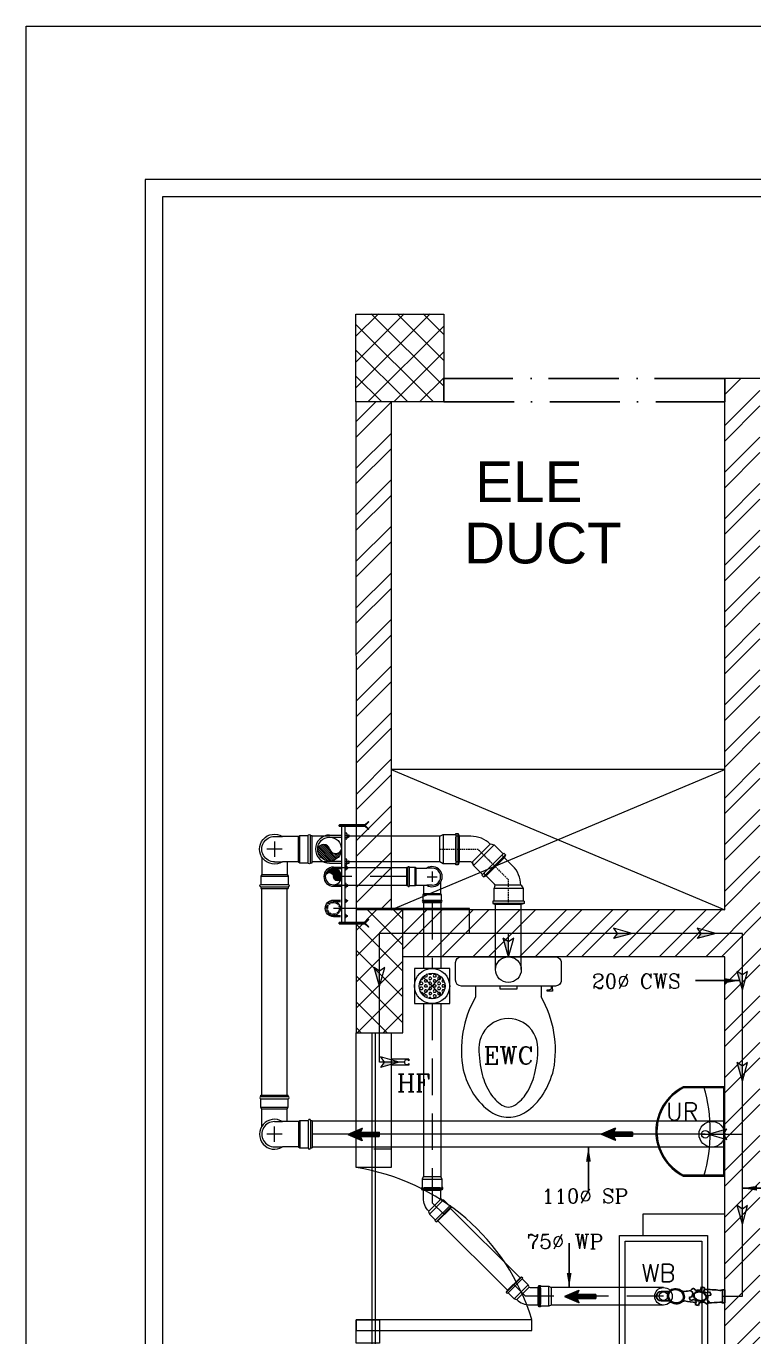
# Model space of a CAD drawing. Header units: inches. Extents: x 111501 to 134888, y 46021 to 52102.
# Drawn here: x 124640.9 to 124765.2, y 46459.7 to 46683.6 of the extents above; entities that cross this region are included whole.
import ezdxf
from ezdxf.enums import TextEntityAlignment as Align

# ---------------------------------------------------------------- set-up
doc = ezdxf.new("R2010")
doc.units = ezdxf.units.IN
doc.header["$MEASUREMENT"] = 0
for name, pattern in [('ACAD_ISO03W100', [30, 12, -18]), ('ACAD_ISO10W100', [18, 12, -3, 0, -3]), ('CONTINOUS', [0]), ('DASHED', [19.05, 12.7, -6.35]), ('HIDDEN', [0.375, 0.25, -0.125])]:
    doc.linetypes.add(name, pattern=pattern)
for name, color, linetype in [('Arrow', 146, 'Continuous'), ('D', 251, 'Continuous'), ('EDA$PL-110ODSP', 32, 'Continuous'), ('EDA$PL-75ODWP', 6, 'Continuous'), ('EDA$PL-ARROW', 20, 'Continuous'), ('EDA$PL-CLAMP', 7, 'Continuous'), ('EDA$PL-CWS', 5, 'ACAD_ISO10W100'), ('EDA$PL-CWS ARROW', 5, 'Continuous'), ('EDA$PL-FT', 7, 'Continuous'), ('EDA$PL-HF', 7, 'Continuous'), ('EDA$PL-TEXT', 7, 'Continuous'), ('H', 9, 'Continuous'), ('RO', 7, 'Continuous')]:
    doc.layers.add(name, color=color, linetype=linetype)
for name, color, linetype, lineweight in [('column', 252, 'Continuous', 9), ('dimension', 250, 'Continuous', 0), ('DOOR', 1, 'Continuous', 0), ('EDA$PL-110dia SOIL PIPE', 32, 'Continuous', 9), ('EDA$PL-75dia WASTE PIPE', 6, 'Continuous', 9), ('FURNITURE', 14, 'Continuous', 18), ('SHEET', 7, 'Continuous', 30), ('wall', 7, 'Continuous', 9), ('window', 140, 'Continuous', 15)]:
    doc.layers.add(name, color=color, linetype=linetype, lineweight=lineweight)
doc.styles.add('A', font='arial.ttf')
doc.styles.add('FLAT SLAB', font='times.ttf', dxfattribs={"height": 10})
doc.styles.get("Standard").update_dxf_attribs({"font": 'txt.shx', "height": 6})
doc.dimstyles.new('FLAT SLAB', dxfattribs={"dimtxt": 10, "dimasz": 2.5, "dimexe": 0.179993, "dimexo": 0.0625, "dimgap": 0.089996, "dimtad": 0, "dimdec": 0, "dimzin": 0, "dimdsep": 46, "dimlunit": 4, "dimtxsty": 'FLAT SLAB', "dimblk": 'OPEN90', "dimcen": 0.089996, "dimclrd": 7, "dimclrt": 4, "dimadec": 0, "dimazin": 0, "dimtfac": 1, "dimtdec": 0, "dimtofl": 0, "dimtmove": 1, "dimatfit": 0, "dimfxl": 1, "dimtolj": 1, "dimtzin": 0, "dimarcsym": 0})
pattern_1 = [(45, (25818.9046, -364.1734), (-3.97747564, 3.97747564), []), (45, (25821.5563, -364.1734), (-3.97747564, 3.97747564), [])]

# ---------------------------------------------------------------- blocks, each defined once
blk = doc.blocks.new('EWC')
at = {"layer": 'FURNITURE'}
for p, q in [((120.3363, 285.8533), (120.3363, 285.9286)), ((120.3614, 285.9536), (120.7626, 285.9536)), ((120.7877, 285.9286), (120.7877, 285.8533)), ((120.7626, 285.8283), (120.3614, 285.8283)), ((120.4221, 285.8283), (120.4221, 285.7819)), ((120.7019, 285.8283), (120.7019, 285.7819))]:
    blk.add_line(p, q, dxfattribs=at)
at = {"layer": 'FURNITURE', "linetype": 'ByBlock'}
blk.add_line((120.3673, 285.9536), (120.7568, 285.9536), dxfattribs=at)
at = {"layer": 'FURNITURE', "linetype": 'Continuous'}
for p, q in [((120.5265, 285.8149), (120.5265, 285.8283)), ((120.5975, 285.8149), (120.5265, 285.8149)), ((120.5975, 285.8283), (120.5975, 285.8149))]:
    blk.add_line(p, q, dxfattribs=at)
for points in [[(120.7509, 285.815), (120.7509, 285.8067), (120.727, 285.8067), (120.727, 285.8122)], [(120.7429, 285.815), (120.7451, 285.815)], [(120.7509, 285.815), (120.7509, 285.8283), (120.7451, 285.8283), (120.7451, 285.815)]]:
    blk.add_lwpolyline(points, dxfattribs=at)
blk.add_arc((120.7262, 285.8625), 0.0503, 270.8881, 289.3392, dxfattribs=at)
at = {"layer": 'FURNITURE', "extrusion": (0, 0, -1)}
for centre, major_axis, start_param, end_param in [((120.3614, 285.9286), (-0.0177, -0.0177), 0.785398, 2.356194), ((120.7626, 285.9286), (-0.0177, -0.0177), 2.356194, 3.926991), ((120.3614, 285.8533), (-0.0177, 0.0177), 3.926991, 5.497787), ((120.7626, 285.8533), (-0.0177, 0.0177), 2.356194, 3.926991)]:
    blk.add_ellipse(centre, major_axis=major_axis, ratio=1, start_param=start_param, end_param=end_param, dxfattribs=at)
at = {"layer": 'FURNITURE'}
for centre, major_axis, start_param, end_param in [((120.8115, 285.5555), (-0.3185, -0.3185), -1.31209, -0.594747), ((120.3067, 285.5545), (-0.3225, 0.3225), 3.740911, 4.44905), ((120.562, 285.5634), (-0.0891, -0.0891), 2.356179, 5.497772), ((120.8876, 285.5634), (-0.3193, -0.3193), -0.785413, -0.532092), ((120.2364, 285.5634), (-0.3193, 0.3193), 3.673654, 3.926975), ((120.727, 285.5628), (-0.2614, 0.2614), 1.038704, 1.343982), ((120.727, 285.5218), (-0.202, 0.202), 1.038704, 1.343982), ((120.397, 285.5218), (-0.202, 0.202), 3.368376, 3.673654), ((120.397, 285.5628), (-0.2614, -0.2614), 1.79758, 2.102858), ((120.6257, 285.4994), (-0.1769, -0.1769), -0.226814, 0.200102), ((120.6257, 285.4585), (-0.1175, 0.1175), 1.343983, 1.770898), ((120.4983, 285.4585), (-0.1175, -0.1175), 1.370664, 1.797579), ((120.4983, 285.4994), (-0.1769, -0.1769), 1.370664, 1.797579), ((120.562, 285.3624), (-0.036, 0.036), 1.7709, 2.356179), ((120.562, 285.3624), (-0.036, 0.036), 2.35618, 2.941459), ((120.562, 285.4034), (-0.0954, 0.0954), 1.770899, 2.356178), ((120.562, 285.4034), (-0.0954, -0.0954), 0.785384, 1.370663)]:
    blk.add_ellipse(centre, major_axis=major_axis, ratio=1, start_param=start_param, end_param=end_param, dxfattribs=at)
blk = doc.blocks.new('fgfdg')
at = {"layer": 'FURNITURE'}
for points in [[(9958.2, 25320.5), (9961.82, 25320.5), (9961.82, 25334.5), (9933.82, 25334.5), (9933.82, 25320.5), (9937.44, 25320.5)], [(9937.44, 25316.5), (9937.44, 25331.56), (9958.2, 25331.56), (9958.2, 25316.5), (9937.44, 25316.5), (9937.44, 25316.5)]]:
    blk.add_lwpolyline(points, dxfattribs=at)
blk.add_lwpolyline([(9938.44, 25317.5), (9938.44, 25330.56), (9957.2, 25330.56), (9957.2, 25317.5), (9938.44, 25317.5)], close=True, dxfattribs=at)
blk.add_circle((9947.82, 25324.03), 0.75, dxfattribs=at)
blk = doc.blocks.new('A$C098F4904')
at = {"layer": 'EDA$PL-FT', "lineweight": 0}
h = blk.add_hatch(dxfattribs=at)
h.set_pattern_fill('HEX', scale=2, style=0)
h.paths.add_polyline_path([(4.56, 4.56, 0.414214), (1.44, 4.56), (3, 3)])
h.paths.add_polyline_path([(3, 3), (4.56, 1.44, 0.198912), (5.2, 3, 0.198912), (4.56, 4.56)])
h.paths.add_polyline_path([(4.56, 1.44), (3, 3), (1.44, 1.44, 0.414214)])
h.paths.add_polyline_path([(1.44, 1.44), (3, 3), (1.44, 4.56, 0.198912), (0.8, 3, 0.198912)])
at = {"layer": 'EDA$PL-FT', "color": 7, "lineweight": 0}
for p, q in [((1.44, 4.56), (4.56, 1.44)), ((4.56, 4.56), (1.44, 1.44))]:
    blk.add_line(p, q, dxfattribs=at)
blk.add_lwpolyline([(0, 0), (6, 0), (6, 6), (0, 6)], close=True, dxfattribs=at)
for radius in [3, 2.2]:
    blk.add_circle((3, 3), radius, dxfattribs=at)
blk = doc.blocks.new('EDA$PL-HF')
at = {"layer": 'EDA$PL-HF', "color": 7}
for p, q in [((-21254.43, -50216.75), (-21254.43, -50215.37)), ((-21252.82, -50216.85), (-21252.82, -50215.37)), ((-21254.99, -50220.85), (-21254.58, -50221.35)), ((-21254.61, -50220.41), (-21254.23, -50220.87)), ((-21253.42, -50220.18), (-21253.57, -50220.74)), ((-21252.89, -50220.42), (-21253.06, -50221.04)), ((-21255.22, -50222.31), (-21254.65, -50222.11)), ((-21255.03, -50222.86), (-21254.47, -50222.66)), ((-21254.19, -50223.04), (-21254.36, -50223.66)), ((-21253.67, -50223.34), (-21253.82, -50223.9)), ((-21253.02, -50223.21), (-21252.64, -50223.65)), ((-21252.77, -50221.42), (-21252.22, -50221.22)), ((-21252.67, -50222.73), (-21252.26, -50223.21)), ((-21252.59, -50221.97), (-21252.04, -50221.77)), ((-21254.72, -50225.9), (-21254.65, -50225.63)), ((-21252.52, -50225.9), (-21252.6, -50225.63)), ((-21254.72, -50226.27), (-21254.72, -50225.9)), ((-21254.72, -50225.9), (-21252.52, -50225.9)), ((-21254.72, -50226.27), (-21252.52, -50226.27)), ((-21252.52, -50226.27), (-21252.52, -50225.9))]:
    blk.add_line(p, q, dxfattribs=at)
for centre, radius, start, end in [((-21253.62, -50215.37), 0.805, 0, 180), ((-21255.75, -50219.46), 1.32, 2.9645, 35.0548), ((-21235.31, -50223.02), 19.46, 169.2312, 172.3343), ((-21251.5, -50219.46), 1.32, 161.4862, 177.0355), ((-21271.94, -50223.02), 19.46, 4.9607, 10.7688), ((-21235.31, -50223.02), 19.46, 179.231, 187.1201), ((-21255.35, -50225.44), 0.731, 345, 0), ((-21271.94, -50223.02), 19.46, 352.8799, 358.5756), ((-21251.89, -50225.44), 0.731, 180, 195)]:
    blk.add_arc(centre, radius, start, end, dxfattribs=at)
at = {"layer": 'EDA$PL-HF', "color": 7, "extrusion": (0, 0, -1)}
for centre, major_axis, ratio, start_param, end_param in [((-21253.62, -50217.92), (-0.37, 1.4), 0.885428, 1.570796326792511, 7.853981633972097), ((-21253.63, -50222.04), (-0.5, 1.86), 0.835005, -0.679594, -0.332666), ((-21253.63, -50222.04), (-0.5, 1.86), 0.835005, 0.437629, 0.779638), ((-21253.63, -50222.04), (-0.5, 1.86), 0.835005, 4.487255, 4.787934), ((-21253.63, -50222.04), (-0.5, 1.86), 0.835005, 2.455664, 2.802591), ((-21253.63, -50222.04), (-0.5, 1.86), 0.835005, 1.349418, 1.650097), ((-21253.63, -50222.04), (-0.5, 1.86), 0.835005, 3.571316, 3.913325)]:
    blk.add_ellipse(centre, major_axis=major_axis, ratio=ratio, start_param=start_param, end_param=end_param, dxfattribs=at)
at = {"layer": 'EDA$PL-HF', "color": 7}
for points, knots in [([(-21253.95, -50216.66), (-21253.88, -50216.64), (-21253.8, -50216.63), (-21253.6, -50216.63), (-21253.48, -50216.65), (-21253.23, -50216.73), (-21253.12, -50216.8), (-21252.9, -50216.96), (-21252.81, -50217.07), (-21252.65, -50217.3), (-21252.59, -50217.43), (-21252.5, -50217.71), (-21252.48, -50217.85), (-21252.48, -50218.14), (-21252.5, -50218.28), (-21252.58, -50218.54), (-21252.64, -50218.67), (-21252.79, -50218.88), (-21252.88, -50218.97), (-21253.09, -50219.11), (-21253.2, -50219.16), (-21253.44, -50219.21), (-21253.57, -50219.22), (-21253.81, -50219.18), (-21253.94, -50219.14), (-21254.17, -50219.02), (-21254.28, -50218.94), (-21254.47, -50218.73), (-21254.55, -50218.62), (-21254.68, -50218.36), (-21254.72, -50218.22), (-21254.77, -50217.94), (-21254.77, -50217.79), (-21254.74, -50217.51), (-21254.7, -50217.38), (-21254.58, -50217.13), (-21254.51, -50217.03), (-21254.33, -50216.84), (-21254.22, -50216.77), (-21254.06, -50216.7), (-21254.01, -50216.68), (-21253.95, -50216.66)], [0, 0, 0, 0, 0.205641, 0.205641, 0.534756, 0.534756, 0.863872, 0.863872, 1.192987, 1.192987, 1.522102, 1.522102, 1.851218, 1.851218, 2.180333, 2.180333, 2.509449, 2.509449, 2.838564, 2.838564, 3.167679, 3.167679, 3.496795, 3.496795, 3.82591, 3.82591, 4.155025, 4.155025, 4.484141, 4.484141, 4.813256, 4.813256, 5.142371, 5.142371, 5.471487, 5.471487, 5.800602, 5.800602, 6.129718, 6.129718, 6.283185, 6.283185, 6.283185, 6.283185]), ([(-21253.91, -50220.95), (-21253.86, -50220.94), (-21253.81, -50220.93), (-21253.71, -50220.94), (-21253.65, -50220.94), (-21253.54, -50220.98), (-21253.47, -50221), (-21253.35, -50221.07), (-21253.29, -50221.12), (-21253.17, -50221.23), (-21253.11, -50221.3), (-21253, -50221.45), (-21252.96, -50221.53), (-21252.88, -50221.7), (-21252.85, -50221.8), (-21252.81, -50221.99), (-21252.8, -50222.08), (-21252.79, -50222.27), (-21252.8, -50222.36), (-21252.83, -50222.53), (-21252.86, -50222.61), (-21252.92, -50222.76), (-21252.95, -50222.82), (-21253.03, -50222.93), (-21253.07, -50222.97), (-21253.16, -50223.05), (-21253.21, -50223.07), (-21253.3, -50223.11), (-21253.35, -50223.13), (-21253.45, -50223.14), (-21253.5, -50223.14), (-21253.61, -50223.13), (-21253.67, -50223.11), (-21253.79, -50223.06), (-21253.85, -50223.03), (-21253.98, -50222.94), (-21254.04, -50222.88), (-21254.15, -50222.75), (-21254.21, -50222.68), (-21254.3, -50222.52), (-21254.34, -50222.43), (-21254.4, -50222.25), (-21254.42, -50222.15), (-21254.45, -50221.96), (-21254.45, -50221.87), (-21254.44, -50221.69), (-21254.43, -50221.6), (-21254.38, -50221.44), (-21254.35, -50221.36), (-21254.28, -50221.24), (-21254.24, -50221.18), (-21254.16, -50221.09), (-21254.11, -50221.05), (-21254.02, -50220.99), (-21253.98, -50220.97), (-21253.92, -50220.96), (-21253.92, -50220.96), (-21253.91, -50220.95)], [0, 0, 0, 0, 0.231685, 0.231685, 0.463371, 0.463371, 0.695056, 0.695056, 0.926741, 0.926741, 1.158427, 1.158427, 1.390112, 1.390112, 1.621797, 1.621797, 1.853483, 1.853483, 2.085168, 2.085168, 2.316853, 2.316853, 2.548539, 2.548539, 2.780224, 2.780224, 3.011909, 3.011909, 3.243595, 3.243595, 3.47528, 3.47528, 3.706965, 3.706965, 3.938651, 3.938651, 4.170336, 4.170336, 4.402021, 4.402021, 4.633707, 4.633707, 4.865392, 4.865392, 5.097077, 5.097077, 5.328763, 5.328763, 5.560448, 5.560448, 5.792133, 5.792133, 6.023819, 6.023819, 6.255504, 6.255504, 6.283185, 6.283185, 6.283185, 6.283185]), ([(-21253.89, -50221.02), (-21253.86, -50221.01), (-21253.82, -50221.01), (-21253.74, -50221.01), (-21253.69, -50221.01), (-21253.58, -50221.04), (-21253.52, -50221.06), (-21253.4, -50221.13), (-21253.34, -50221.17), (-21253.22, -50221.28), (-21253.16, -50221.35), (-21253.05, -50221.51), (-21253, -50221.6), (-21252.93, -50221.8), (-21252.9, -50221.9), (-21252.87, -50222.11), (-21252.86, -50222.22), (-21252.88, -50222.42), (-21252.9, -50222.51), (-21252.96, -50222.68), (-21252.99, -50222.75), (-21253.07, -50222.87), (-21253.12, -50222.92), (-21253.21, -50222.99), (-21253.26, -50223.02), (-21253.34, -50223.05), (-21253.38, -50223.06), (-21253.45, -50223.07), (-21253.49, -50223.07), (-21253.58, -50223.06), (-21253.63, -50223.05), (-21253.75, -50223), (-21253.8, -50222.97), (-21253.92, -50222.89), (-21253.98, -50222.84), (-21254.09, -50222.72), (-21254.14, -50222.65), (-21254.23, -50222.5), (-21254.27, -50222.41), (-21254.33, -50222.22), (-21254.36, -50222.12), (-21254.38, -50221.91), (-21254.38, -50221.81), (-21254.36, -50221.63), (-21254.34, -50221.56), (-21254.3, -50221.42), (-21254.27, -50221.36), (-21254.21, -50221.26), (-21254.17, -50221.21), (-21254.1, -50221.14), (-21254.06, -50221.11), (-21253.99, -50221.06), (-21253.95, -50221.04), (-21253.91, -50221.03), (-21253.9, -50221.03), (-21253.89, -50221.02)], [0, 0, 0, 0, 0.199609, 0.199609, 0.436601, 0.436601, 0.680284, 0.680284, 0.923967, 0.923967, 1.16765, 1.16765, 1.437143, 1.437143, 1.706636, 1.706636, 1.97613, 1.97613, 2.245623, 2.245623, 2.515116, 2.515116, 2.78461, 2.78461, 3.054103, 3.054103, 3.254963, 3.254963, 3.455824, 3.455824, 3.690112, 3.690112, 3.924401, 3.924401, 4.15869, 4.15869, 4.392979, 4.392979, 4.627267, 4.627267, 4.894405, 4.894405, 5.161543, 5.161543, 5.378261, 5.378261, 5.594978, 5.594978, 5.811696, 5.811696, 6.028414, 6.028414, 6.245132, 6.245132, 6.283185, 6.283185, 6.283185, 6.283185]), ([(-21254.23, -50220.87), (-21254.2, -50220.85), (-21254.17, -50220.83), (-21254.11, -50220.79), (-21254.06, -50220.77), (-21254, -50220.75), (-21253.99, -50220.75), (-21253.97, -50220.74)], [5.9717746, 5.9717746, 5.9717746, 5.9717746, 6.0729865, 6.0729865, 6.2250382, 6.2250382, 6.2831853, 6.2831853, 6.2831853, 6.2831853]), ([(-21253.97, -50220.74), (-21253.91, -50220.73), (-21253.86, -50220.72), (-21253.75, -50220.71), (-21253.7, -50220.72), (-21253.63, -50220.73), (-21253.6, -50220.73), (-21253.57, -50220.74)], [6.2831853, 6.2831853, 6.2831853, 6.2831853, 6.4730875, 6.4730875, 6.6259176, 6.6259176, 6.7070298, 6.7070298, 6.7070298, 6.7070298]), ([(-21253.06, -50221.04), (-21253.03, -50221.07), (-21253, -50221.1), (-21252.92, -50221.19), (-21252.87, -50221.26), (-21252.81, -50221.36), (-21252.79, -50221.39), (-21252.77, -50221.42)], [7.2332934, 7.2332934, 7.2332934, 7.2332934, 7.3305071, 7.3305071, 7.511799, 7.511799, 7.5898849, 7.5898849, 7.5898849, 7.5898849]), ([(-21254.65, -50222.11), (-21254.67, -50222.01), (-21254.67, -50221.91), (-21254.67, -50221.74), (-21254.66, -50221.66), (-21254.63, -50221.5), (-21254.61, -50221.43), (-21254.58, -50221.35), (-21254.58, -50221.35), (-21254.58, -50221.35)], [4.8517911, 4.8517911, 4.8517911, 4.8517911, 5.0560761, 5.0560761, 5.2349687, 5.2349687, 5.4138613, 5.4138613, 5.4224584, 5.4224584, 5.4224584, 5.4224584]), ([(-21254.19, -50223.04), (-21254.21, -50223.02), (-21254.23, -50222.99), (-21254.32, -50222.9), (-21254.38, -50222.81), (-21254.45, -50222.7), (-21254.46, -50222.68), (-21254.47, -50222.66)], [4.091723, 4.091723, 4.091723, 4.091723, 4.1664902, 4.1664902, 4.3888867, 4.3888867, 4.4465539, 4.4465539, 4.4465539, 4.4465539]), ([(-21253.02, -50223.21), (-21253.03, -50223.22), (-21253.04, -50223.22), (-21253.09, -50223.26), (-21253.14, -50223.28), (-21253.23, -50223.32), (-21253.28, -50223.34), (-21253.36, -50223.35), (-21253.4, -50223.36), (-21253.48, -50223.36), (-21253.52, -50223.36), (-21253.59, -50223.35), (-21253.63, -50223.35), (-21253.67, -50223.34)], [2.8301795, 2.8301795, 2.8301795, 2.8301795, 2.8724093, 2.8724093, 3.0353585, 3.0353585, 3.1983078, 3.1983078, 3.322677, 3.322677, 3.4470463, 3.4470463, 3.5654334, 3.5654334, 3.5654334, 3.5654334]), ([(-21252.59, -50221.97), (-21252.58, -50222.05), (-21252.58, -50222.12), (-21252.57, -50222.29), (-21252.58, -50222.38), (-21252.61, -50222.56), (-21252.64, -50222.65), (-21252.67, -50222.73)], [1.7119311, 1.7119311, 1.7119311, 1.7119311, 1.8701095, 1.8701095, 2.0754564, 2.0754564, 2.2809374, 2.2809374, 2.2809374, 2.2809374])]:
    blk.add_open_spline(points, degree=3, knots=knots, dxfattribs=at)
blk = doc.blocks.new('CWSA')
at = {"layer": 'Arrow', "linetype": 'ByBlock', "lineweight": 0}
blk.add_hatch(color=5, dxfattribs=at).paths.add_polyline_path([(0, 0), (-2.56, 0), (-3.18, 0.9)])
at = {"layer": 'Arrow', "color": 5, "linetype": 'ByBlock', "lineweight": 0}
for p, q in [((-2.56, 0), (-3.18, 0.9)), ((0, 0), (-3.18, 0.9)), ((-3.18, -0.9), (-2.56, 0)), ((0, 0), (-3.18, -0.9)), ((0, 0), (-2.56, 0))]:
    blk.add_line(p, q, dxfattribs=at)
blk = doc.blocks.new('_Open90')
at = {"color": 0, "linetype": 'ByBlock', "lineweight": -2}
for p, q in [((0, 0), (-1, 0)), ((-0.5, 0.5), (0, 0)), ((0, 0), (-0.5, -0.5))]:
    blk.add_line(p, q, dxfattribs=at)
blk = doc.blocks.new('BEND4')
at = {"layer": 'EDA$PL-75ODWP', "linetype": 'Continuous', "lineweight": 0}
for p, q in [((-0.0406, 0.0125), (-0.0698, -0.0167)), ((0.0155, 0.0375), (0.0255, 0.0426)), ((0.0155, 0.0375), (0.0155, -0.0389)), ((0.0255, 0.0426), (0.062, 0.0426)), ((0.0255, 0.0426), (0.0255, -0.0426)), ((0.062, 0.0456), (0.069, 0.0456)), ((0.062, 0.0456), (0.062, -0.0456)), ((0.069, 0.0456), (0.072, 0.0375)), ((0.069, 0.0456), (0.069, -0.0456)), ((0.072, 0.0375), (0.072, -0.0375)), ((-0.1048, -0.0517), (-0.1013, -0.0411)), ((-0.0517, -0.1048), (-0.1048, -0.0517)), ((-0.1013, -0.0411), (-0.0755, -0.0153)), ((-0.1013, -0.0411), (-0.0411, -0.1013)), ((-0.0776, -0.0132), (-0.0726, -0.0082)), ((-0.0755, -0.0153), (-0.0776, -0.0132)), ((-0.0755, -0.0153), (-0.0153, -0.0755)), ((-0.0082, -0.0726), (-0.0726, -0.0082)), ((-0.0726, -0.0082), (-0.0648, -0.0118)), ((-0.021, -0.0698), (-0.0698, -0.021)), ((-0.0648, -0.0118), (-0.0118, -0.0648)), ((0.0125, -0.0406), (-0.0167, -0.0698)), ((0.0194, -0.0395), (0.0255, -0.0426)), ((0.0255, -0.0426), (0.062, -0.0426)), ((0.062, -0.0456), (0.069, -0.0456)), ((0.069, -0.0456), (0.072, -0.0375)), ((-0.0411, -0.1013), (-0.0517, -0.1048)), ((-0.0153, -0.0755), (-0.0411, -0.1013)), ((-0.0132, -0.0776), (-0.0153, -0.0755)), ((-0.0082, -0.0726), (-0.0132, -0.0776)), ((-0.0118, -0.0648), (-0.0082, -0.0726))]:
    blk.add_line(p, q, dxfattribs=at)
at = {"layer": 'EDA$PL-75ODWP', "color": 7, "linetype": 'DASHED', "lineweight": 0}
for p in [(-0.0782, -0.0782), (0.072, 0)]:
    blk.add_line(p, (0, 0), dxfattribs=at)
at = {"layer": 'EDA$PL-75ODWP', "linetype": 'Continuous', "lineweight": 0}
for centre, major_axis, start_param, end_param in [((0.0167, -0.0448), (-0.0573, 0.0573), -0.770931, 0), ((-0.0676, -0.0189), (-0.00212, 0.00212), 0, 1.570796), ((0.0167, -0.0448), (0.00424, 0.00424), 0.317759, 1.570796), ((-0.0189, -0.0676), (0.00212, 0.00212), 7.853982, 9.424778)]:
    blk.add_ellipse(centre, major_axis=major_axis, ratio=1, start_param=start_param, end_param=end_param, dxfattribs=at)
blk = doc.blocks.new('A$C423C6863')
at = {"layer": 'EDA$PL-110ODSP', "color": 32, "lineweight": 0}
for p, q in [((0, 181.5), (77.8, 259.3)), ((93.4, 254.2), (5.1, 165.9)), ((77.8, 259.3), (93.4, 254.2)), ((93.4, 254.2), (131.2, 216.3)), ((5.1, 165.9), (0, 181.5)), ((131.2, 216.3), (43, 128.1)), ((47.1, 117.7), (141.6, 212.2)), ((51.3, 136.4), (122.9, 208)), ((136.4, 200.7), (58.6, 122.9)), ((171.9, 165.2), (129.1, 208)), ((131.2, 216.3), (134.4, 219.4)), ((134.4, 219.4), (141.6, 212.2)), ((141.6, 212.2), (136.4, 200.7)), ((43, 128.1), (5.1, 165.9)), ((39.9, 124.9), (43, 128.1)), ((47.1, 117.7), (39.9, 124.9)), ((58.6, 122.9), (47.1, 117.7)), ((94.2, 87.4), (51.3, 130.2)), ((95.8, 77.2), (91.2, 68.2)), ((91.2, 68.2), (91.2, 14.7)), ((216.1, 68.2), (91.2, 68.2)), ((208.7, 82.9), (96.6, 82.9)), ((208.7, 82.9), (216.1, 68.2)), ((216.1, 68.2), (216.1, 14.7)), ((86.8, 14.7), (86.8, 4.4)), ((220.5, 14.7), (86.8, 14.7)), ((86.8, 4.4), (98.7, 0)), ((220.5, 4.4), (86.8, 4.4)), ((220.5, 4.4), (208.7, 0)), ((220.5, 14.7), (220.5, 4.4)), ((208.7, 0), (98.7, 0))]:
    blk.add_line(p, q, dxfattribs=at)
at = {"layer": 'EDA$PL-110ODSP', "color": 7, "linetype": 'HIDDEN', "lineweight": 0, "ltscale": 25}
for p in [(38.9, 220.4), (153.7, 0)]:
    blk.add_line(p, (153.7, 105.6), dxfattribs=at)
at = {"layer": 'EDA$PL-110ODSP', "color": 32, "lineweight": 0}
for centre, major_axis, start_param, end_param in [((126, 204.9), (-3.11, 3.11), -1.570796, 0), ((54.4, 133.3), (3.11, 3.11), 1.570796, 3.141593), ((87.9, 81.1), (75.8, 91.4), -0.863909, -0.092978), ((87.9, 81.1), (-6.22, 6.22), 3.459351, 4.712389)]:
    blk.add_ellipse(centre, major_axis=major_axis, ratio=1, start_param=start_param, end_param=end_param, dxfattribs=at)
blk = doc.blocks.new('A$C605035B5')
at = {"layer": 'EDA$PL-CLAMP', "color": 7, "lineweight": 0}
for p, q in [((-1.77, 1.5), (-1.77, 0)), ((-1.5, 1.5), (-1.5, 0)), ((1.5, 1.5), (1.5, 0)), ((1.77, 1.5), (1.77, 0)), ((-2.01, -0.77), (-2.01, -0.58)), ((-1.93, -0.85), (-1.34, -0.85)), ((-1.77, -0.58), (-1.77, -1.07)), ((-1.69, -1.15), (-1.58, -1.15)), ((-1.5, -0.58), (-1.5, -1.07)), ((-1.26, -0.77), (-1.26, -0.58)), ((1.26, -0.78), (1.26, -0.59)), ((1.93, -0.86), (1.34, -0.86)), ((1.5, -0.59), (1.5, -1.08)), ((1.69, -1.16), (1.58, -1.16)), ((1.77, -0.59), (1.77, -1.08)), ((2.01, -0.78), (2.01, -0.59))]:
    blk.add_line(p, q, dxfattribs=at)
for centre, radius, start, end in [((0, 1.5), 1.77, 0, 180), ((-1.93, -0.77), 0.0818, 180, 270), ((-1.69, -1.07), 0.0818, 180, 270), ((-1.58, -1.07), 0.0818, 270, 0), ((-1.34, -0.77), 0.0818, 270, 0), ((1.34, -0.78), 0.0818, 180, 270), ((1.58, -1.08), 0.0818, 180, 270), ((1.69, -1.08), 0.0818, 270, 0), ((1.93, -0.78), 0.0818, 270, 0)]:
    blk.add_arc(centre, radius, start, end, dxfattribs=at)
blk = doc.blocks.new('EDA$PL-75MM WP')
at = {"layer": 'EDA$PL-75ODWP', "linetype": 'CONTINOUS', "lineweight": 0}
h = blk.add_hatch(dxfattribs=at)
h.set_pattern_fill('ANSI31', scale=50, style=0)
h.set_pattern_definition([(135, (2597.2167, 2570.33311), (0.12053, 0.12053), [])])
h.paths.add_polyline_path([(2597.22, 2570.33, -0.942793), (2598.71, 2570.42), (2598.71, 2570.42, -0.431534), (2597.22, 2568.83, -0.373273), (2595.73, 2570.12), (2595.75, 2570.12, 0.86611)])
blk.add_circle((2597.22, 2570.33), 1.5, dxfattribs=at)
for centre, start, end in [((2597.97, 2570.33), 0, 180), ((2596.47, 2570.33), 180, 0)]:
    blk.add_arc(centre, 0.75, start, end, dxfattribs=at)
blk = doc.blocks.new('A$C6C34444C')
at = {"layer": 'EDA$PL-CWS', "color": 5, "linetype": 'ACAD_ISO10W100', "lineweight": 0, "ltscale": 0.03}
for radius in [1.26, 1.06]:
    blk.add_circle((1.49, 0), radius, dxfattribs=at)
blk = doc.blocks.new('A$C04EA5F39')
at = {"layer": 'EDA$PL-CLAMP', "lineweight": 0}
for p, q in [((-0.0282, 0, -0.0024), (-0.0282, -0.0239, -0.0024)), ((-0.0239, 0, -0.0024), (-0.0239, -0.0239, -0.0024)), ((0.0239, 0, -0.0024), (0.0239, -0.0239, -0.0024)), ((0.0282, 0, -0.0024), (0.0282, -0.0239, -0.0024)), ((-0.032, -0.0413, -0.0032), (-0.032, -0.0383, -0.0032)), ((-0.0307, -0.0426, -0.0032), (-0.0213, -0.0426, -0.0032)), ((-0.0282, -0.0383, -0.0032), (-0.0282, -0.046, -0.0032)), ((-0.0239, -0.0383, -0.0032), (-0.0239, -0.046, -0.0032)), ((-0.02, -0.0413, -0.0032), (-0.02, -0.0383, -0.0032)), ((0.02, -0.0413, -0.0032), (0.02, -0.0383, -0.0032)), ((0.0307, -0.0426, -0.0032), (0.0213, -0.0426, -0.0032)), ((0.0239, -0.0383, -0.0032), (0.0239, -0.046, -0.0032)), ((0.0282, -0.0383, -0.0032), (0.0282, -0.046, -0.0032)), ((0.032, -0.0413, -0.0032), (0.032, -0.0383, -0.0032)), ((-0.0269, -0.0473, -0.0032), (-0.0252, -0.0473, -0.0032)), ((0.0269, -0.0473, -0.0032), (0.0252, -0.0473, -0.0032))]:
    blk.add_line(p, q, dxfattribs=at)
for centre, radius, start, end in [((0, 0, -0.0024), 0.0282, 0, 180), ((-0.0307, -0.0413, -0.0032), 0.0013, 180, 270), ((-0.0213, -0.0413, -0.0032), 0.0013, 270, 0), ((0.0213, -0.0413, -0.0032), 0.0013, 180, 270), ((0.0307, -0.0413, -0.0032), 0.0013, 270, 0), ((-0.0269, -0.046, -0.0032), 0.0013, 180, 270), ((-0.0252, -0.046, -0.0032), 0.0013, 270, 0), ((0.0252, -0.046, -0.0032), 0.0013, 180, 270), ((0.0269, -0.046, -0.0032), 0.0013, 270, 0)]:
    blk.add_arc(centre, radius, start, end, dxfattribs=at)
blk = doc.blocks.new('A$C699335CF')
at = {"layer": 'EDA$PL-110ODSP', "lineweight": 0, "ltscale": 10}
h = blk.add_hatch(dxfattribs=at)
h.set_pattern_fill('ANSI31', scale=50, style=0)
h.set_pattern_definition([(45, (-61620.464, 122730.7725), (-4.41941738, 4.41941738), [])])
h.paths.add_polyline_path([(61.5, 54.6, 0.414214), (6.5, 109.6, -0.761739), (6.5, 54.6, 0.761739), (6.5, -0.4, 0.414214)])
at = {"layer": 'EDA$PL-110ODSP', "color": 32, "lineweight": 0, "ltscale": 10}
blk.add_circle((6.5, 54.6), 55, dxfattribs=at)
for centre, start, end in [((-1.1, 82.1), 285.40412, 74.59588), ((14.1, 27.1), 105.40412, 254.59588)]:
    blk.add_arc(centre, 28.5, start, end, dxfattribs=at)
blk = doc.blocks.new('A$C2B862BA7')
at = {"layer": 'EDA$PL-CLAMP', "color": 7, "lineweight": 0}
for p, q in [((-3.75, 0.01, -0.6), (-3.75, -2.19, -0.6)), ((-3.35, 0.01, -0.6), (-3.35, -2.19, -0.6)), ((1.05, 0.01, -0.6), (1.05, -2.19, -0.6)), ((1.45, 0.01, -0.6), (1.45, -2.19, -0.6)), ((-4.11, -3.05, -0.6), (-4.11, -2.77, -0.6)), ((-3.99, -3.17, -0.6), (-3.12, -3.17, -0.6)), ((-3.75, -2.77, -0.6), (-3.75, -3.49, -0.6)), ((-3.63, -3.61, -0.6), (-3.47, -3.61, -0.6)), ((-3.35, -2.77, -0.6), (-3.35, -3.49, -0.6)), ((-3, -3.05, -0.6), (-3, -2.77, -0.6)), ((0.69, -3.05, -0.6), (0.69, -2.77, -0.6)), ((1.68, -3.17, -0.6), (0.81, -3.17, -0.6)), ((1.05, -2.77, -0.6), (1.05, -3.49, -0.6)), ((1.33, -3.61, -0.6), (1.17, -3.61, -0.6)), ((1.45, -2.77, -0.6), (1.45, -3.49, -0.6)), ((1.8, -3.05, -0.6), (1.8, -2.77, -0.6))]:
    blk.add_line(p, q, dxfattribs=at)
for centre, radius, start, end in [((-1.15, 0.01, -0.6), 2.6, 0, 180), ((-3.99, -3.05, -0.6), 0.12, 180, 270), ((-3.63, -3.49, -0.6), 0.12, 180, 270), ((-3.47, -3.49, -0.6), 0.12, 270, 0), ((-3.12, -3.05, -0.6), 0.12, 270, 0), ((0.81, -3.05, -0.6), 0.12, 180, 270), ((1.17, -3.49, -0.6), 0.12, 180, 270), ((1.33, -3.49, -0.6), 0.12, 270, 0), ((1.68, -3.05, -0.6), 0.12, 270, 0)]:
    blk.add_arc(centre, radius, start, end, dxfattribs=at)
blk = doc.blocks.new('A$C13194D55')
at = {"layer": 'EDA$PL-CLAMP'}
for p, q in [((20.3, 136.9), (17.4, 136.9)), ((15.9, 18), (15.9, 105.5)), ((21.7, 18), (21.7, 105.5))]:
    blk.add_line(p, q, dxfattribs=at)
at = {"layer": 'EDA$PL-CLAMP', "ltscale": 0.1}
for p, q in [((15.9, 18), (0, 2.1)), ((0, 2.1), (2.1, 0)), ((18.8, 16.8), (2.1, 0)), ((18.8, 16.8), (35.6, 0)), ((21.7, 18), (37.6, 2.1)), ((37.6, 2.1), (35.6, 0))]:
    blk.add_line(p, q, dxfattribs=at)
at = {"layer": 'EDA$PL-CLAMP'}
for points in [[(15.9, 105.5), (15.9, 135.5)], [(21.7, 135.5), (21.7, 105.5)]]:
    blk.add_lwpolyline(points, dxfattribs=at)
for centre, start, end in [((17.4, 135.5), 90.00002, 180.00002), ((20.3, 135.5), 0.00002, 90.00002)]:
    blk.add_arc(centre, 1.45, start, end, dxfattribs=at)
blk = doc.blocks.new('EDA$PL-90D BEND')
at = {"layer": 'EDA$PL-75dia WASTE PIPE', "lineweight": 0, "ltscale": 10}
for p, q in [((73450.55, -53879.92), (73453.77, -53879.92)), ((73450.55, -53880.11), (73450.55, -53879.92)), ((73450.55, -53880.11), (73453.77, -53880.11)), ((73450.55, -53880.38), (73453.77, -53880.38)), ((73450.55, -53881.36), (73450.55, -53880.38)), ((73453.77, -53880.11), (73453.77, -53879.92)), ((73453.77, -53881.36), (73453.77, -53880.38)), ((73450.55, -53881.36), (73453.77, -53881.36)), ((73450.66, -53881.55), (73450.55, -53881.36)), ((73450.66, -53881.55), (73453.66, -53881.55)), ((73450.66, -53883.61), (73450.66, -53881.55)), ((73453.66, -53881.55), (73453.77, -53881.36)), ((73453.66, -53883.05), (73453.66, -53881.55)), ((73453.06, -53884.55), (73451.26, -53884.55)), ((73452.16, -53883.05), (73453.1, -53883.05)), ((73452.16, -53885.45), (73452.16, -53883.65)), ((73454.98, -53883.05), (73453.1, -53883.05)), ((73454.98, -53883.05), (73455.17, -53882.94)), ((73454.98, -53883.05), (73454.98, -53886.05)), ((73455.17, -53882.94), (73455.17, -53886.16)), ((73455.17, -53882.94), (73456.15, -53882.94)), ((73456.15, -53882.94), (73456.15, -53886.16)), ((73456.43, -53882.94), (73456.43, -53886.16)), ((73456.43, -53882.94), (73456.62, -53882.94)), ((73456.62, -53882.94), (73456.62, -53886.16)), ((73452.16, -53886.05), (73453.1, -53886.05)), ((73454.98, -53886.05), (73453.1, -53886.05)), ((73454.98, -53886.05), (73455.17, -53886.16)), ((73455.17, -53886.16), (73456.15, -53886.16)), ((73456.43, -53886.16), (73456.62, -53886.16))]:
    blk.add_line(p, q, dxfattribs=at)
for centre, radius, start, end in [((73450.55, -53880.24), 0.136, 90, 270), ((73453.77, -53880.24), 0.136, 270, 90), ((73452.16, -53884.55), 1.77, 57.9362, 302.0638), ((73456.29, -53882.94), 0.136, 0, 180), ((73456.29, -53886.16), 0.136, 180, 0)]:
    blk.add_arc(centre, radius, start, end, dxfattribs=at)
blk.add_ellipse((73452.16, -53884.55), major_axis=(1.06, 1.06), ratio=1, start_param=0.784992, end_param=3.927397, dxfattribs=at)
blk = doc.blocks.new('110dia bend')
at = {"layer": 'EDA$PL-110ODSP', "lineweight": 0, "ltscale": 10}
for p, q in [((110, 55), (117, 59)), ((117, 59), (117, -59)), ((117, 59), (153, 59)), ((153, 59), (153, -59)), ((163, 59), (163, -59)), ((163, 59), (170, 59)), ((170, 59), (170, -59)), ((34.5, 55), (110, 55)), ((110, 55), (110, -55)), ((-55, 0), (-55, -34.5)), ((-55, -103.6), (-55, -34.5)), ((55, 0), (55, -34.5)), ((55, -103.6), (55, -34.5)), ((55, -55), (110, -55)), ((110, -55), (117, -59)), ((-55, -103.6), (-59, -110.6)), ((59, -110.6), (-59, -110.6)), ((-59, -110.6), (-59, -146.6)), ((55, -103.6), (-55, -103.6)), ((55, -103.6), (59, -110.6)), ((59, -110.6), (59, -146.6)), ((117, -59), (153, -59)), ((163, -59), (170, -59)), ((59, -146.6), (-59, -146.6)), ((59, -156.6), (-59, -156.6)), ((-59, -156.6), (-59, -163.6)), ((59, -163.6), (-59, -163.6)), ((59, -156.6), (59, -163.6))]:
    blk.add_line(p, q, dxfattribs=at)
at = {"layer": 'EDA$PL-110ODSP', "color": 7, "lineweight": 0, "ltscale": 10}
for p, q in [((-33, 0), (33, 0)), ((0, -33), (0, 33))]:
    blk.add_line(p, q, dxfattribs=at)
at = {"layer": 'EDA$PL-110ODSP', "lineweight": 0, "ltscale": 10}
for centre, radius, start, end in [((0, 0), 64.9, 327.9362, 212.0638), ((158, 59), 5, 0, 180), ((158, -59), 5, 180, 0), ((-59, -151.6), 5, 90, 270), ((59, -151.6), 5, 270, 90)]:
    blk.add_arc(centre, radius, start, end, dxfattribs=at)
blk.add_ellipse((0, 0), major_axis=(38.9, -38.9), ratio=1, start_param=0.784992, end_param=3.927397, dxfattribs=at)
blk = doc.blocks.new('ARR')
h = blk.add_hatch()
h.set_pattern_fill('ANSI31', color=1, scale=0.04224, angle=0.0001, style=0)
h.set_pattern_definition([(45.00008371, (-1510938.39681, 1126439.40884), (-0.094831643101, 0.094831366), [])])
h.paths.add_polyline_path([(0, 0), (-4.78, 2.05), (-4.1, 0.68), (-10.57, 0.68), (-10.57, 0)])
h = blk.add_hatch()
h.set_pattern_fill('ANSI31', color=5, angle=-90)
h.set_pattern_definition([(315, (-1510782.20542, 1141666.71751), (0.088388347648, 0.088388347648), [])])
h.paths.add_polyline_path([(0, 0), (-10.57, 0), (-10.57, -0.68), (-4.1, -0.68), (-4.78, -2.05)])
at = {"color": 4}
blk.add_lwpolyline([(-10.57, 0.68), (-10.57, -0.68), (-4.1, -0.68), (-4.78, -2.05), (0, 0), (-4.78, 2.05), (-4.1, 0.68)], close=True, dxfattribs=at)
at = {"color": 7}
blk.add_lwpolyline([(0, 0), (-10.57, 0)], dxfattribs=at)

msp = doc.modelspace()

# ---------------------------------------------------------------- hatches: boundary and pattern name
at = {"layer": 'column'}
h = msp.add_hatch(dxfattribs=at)
h.set_pattern_fill('ANSI37', color=256, scale=25, style=0)
h.set_pattern_definition([(45, (80870.8493, -11103.6025), (-2.20970869, 2.20970869), []), (135, (80870.8493, -11103.6025), (-2.20970869, -2.20970869), [])])
h.paths.add_polyline_path([(124697.2, 46630.48), (124697.2, 46619.48), (124708.2, 46619.48), (124708.2, 46630.48)])
h.paths.add_polyline_path([(124708.2, 46630.48), (124708.2, 46634.48), (124697.2, 46634.48), (124697.2, 46630.48)])
h.paths.add_polyline_path([(124708.2, 46619.48), (124712.2, 46619.48), (124712.2, 46630.48), (124708.2, 46630.48)])
h.paths.add_polyline_path([(124712.2, 46634.48), (124708.2, 46634.48), (124708.2, 46630.48), (124712.2, 46630.48)])
at = {"layer": 'column', "lineweight": 0}
h = msp.add_hatch(dxfattribs=at)
h.set_pattern_fill('ANSI37', color=256, scale=25, style=0)
h.set_pattern_definition([(45, (104651.271, 55054.7206), (-2.2097087, 2.2097087), []), (135, (104651.271, 55054.7206), (-2.2097087, -2.2097087), [])])
h.paths.add_polyline_path([(124705.21, 46511.64), (124705.21, 46532.64), (124697.21, 46532.64), (124697.21, 46511.64)])
h.paths.add_polyline_path([(124705.21, 46431.64), (124705.21, 46452.64), (124697.21, 46452.64), (124697.21, 46431.64)])
at = {"layer": 'wall', "lineweight": 0}
h = msp.add_hatch(dxfattribs=at)
h.set_pattern_fill('ANSI32', color=256, scale=15, style=0)
h.set_pattern_definition(pattern_1)
h.paths.add_polyline_path([(124705.21, 46532.64), (124760.21, 46532.64), (124760.21, 46619.43), (124760.21, 46623.43), (124766.21, 46623.43), (124766.21, 46619.43), (124766.21, 46532.64), (124840.21, 46532.64), (124840.21, 46524.64), (124766.21, 46524.64), (124766.21, 46452.64), (124784.71, 46452.64), (124784.71, 46444.64), (124760.21, 46444.64), (124760.21, 46452.64), (124760.21, 46480.64), (124760.21, 46524.64), (124728.89, 46524.64), (124713.64, 46524.64), (124705.21, 46524.64)])
h.paths.add_polyline_path([(124851.21, 46532.64), (124851.21, 46617.93), (124843.21, 46617.93), (124843.21, 46532.64)])
h.paths.add_polyline_path([(124851.21, 46452.64), (124851.21, 46524.64), (124843.21, 46524.64), (124843.21, 46452.64)])
h.paths.add_polyline_path([(124705.21, 46444.64), (124760.21, 46444.64), (124760.21, 46452.64), (124746.21, 46452.64), (124705.21, 46452.64)])
h.paths.add_polyline_path([(124843.21, 46444.64), (124843.21, 46452.64), (124824.71, 46452.64), (124824.71, 46444.64)])
h = msp.add_hatch(dxfattribs=at)
h.set_pattern_fill('ANSI32', color=256, scale=15, style=0)
h.set_pattern_definition(pattern_1)
h.paths.add_polyline_path([(124697.2, 46619.43), (124703.2, 46619.43), (124703.2, 46532.64), (124697.21, 46532.64)])

# ---------------------------------------------------------------- linework, layer by layer
at = {"color": 5, "lineweight": 0}
for p, q in [((124716.6, 46532.91, -979280.9), (124693.36, 46532.91, -979280.9)), ((124716.6, 46528.64), (124716.6, 46532.91, -979280.9)), ((124716.6, 46528.64), (124701.21, 46528.64)), ((124701.21, 46506.64), (124701.21, 46528.64)), ((124763.21, 46528.64), (124716.6, 46528.64)), ((124723.24, 46524.64), (124723.24, 46528.64)), ((124763.21, 46466.64), (124763.21, 46528.64)), ((124705.46, 46506.64), (124701.21, 46506.64)), ((124756.21, 46494.32), (124763.21, 46494.32)), ((124759.84, 46466.64), (124763.21, 46466.64))]:
    msp.add_line(p, q, dxfattribs=at)
at = {"layer": 'column'}
msp.add_lwpolyline([(124697.2, 46634.43), (124712.2, 46634.43), (124712.2, 46619.43), (124697.2, 46619.43)], close=True, dxfattribs=at)
at = {"layer": 'column', "lineweight": 0}
msp.add_lwpolyline([(124705.21, 46511.64), (124705.21, 46532.64), (124697.21, 46532.64), (124697.21, 46511.64)], close=True, dxfattribs=at)
at = {"layer": 'dimension', "color": 7, "lineweight": 0}
for p, q in [((124703.21, 46491.8), (124700.25, 46491.8, 256839.53)), ((124713.33, 46481.65), (124725.25, 46469.8)), ((124711.21, 46479.52), (124723.1, 46467.7))]:
    msp.add_line(p, q, dxfattribs=at)
at = {"layer": 'DOOR', "color": 5, "linetype": 'Continuous', "lineweight": 0}
for points in [[(124697.21, 46462.64), (124697.21, 46460.79), (124727.25, 46460.79), (124727.25, 46462.64)], [(124697.21, 46458.64), (124697.21, 46462.64), (124701.21, 46462.64), (124701.21, 46458.64)]]:
    msp.add_lwpolyline(points, close=True, dxfattribs=at)
msp.add_arc((124691.57, 46451.73, -0.46), 37.31, 17.0134, 81.3105, dxfattribs=at)
at = {"layer": 'EDA$PL-110ODSP', "color": 1, "lineweight": 0}
for p, q in [((124692.7, 46545.24), (124689.73, 46545.24, 255413.8)), ((124692.7, 46540.88, -564355), (124689.73, 46540.88, -159719.72))]:
    msp.add_line(p, q, dxfattribs=at)
at = {"layer": 'EDA$PL-110ODSP', "lineweight": 0, "ltscale": 10}
for p, q in [((124711.51, 46545.24), (124695.65, 46545.24, 1361368.62)), ((124711.51, 46540.88, -564355), (124695.65, 46540.88, 1592371.83)), ((124681.12, 46501.02, 291851.21), (124681.12, 46536.33, 291851.21)), ((124685.45, 46501.02, 291851.21), (124685.45, 46536.33, 291851.21))]:
    msp.add_line(p, q, dxfattribs=at)
for points in [[(124721.04, 46522.44), (124721.04, 46533.57)], [(124725.44, 46522.44), (124725.44, 46533.57)], [(124760.02, 46496.53), (124689.73, 46496.53)], [(124760.21, 46492.12), (124689.73, 46492.12)]]:
    msp.add_lwpolyline(points, dxfattribs=at)
for centre in [(124723.24, 46522.44), (124758, 46494.32)]:
    msp.add_circle(centre, 2.2, dxfattribs=at)
at = {"layer": 'EDA$PL-75ODWP', "lineweight": 0, "ltscale": 10}
for p, q in [((124705.88, 46539.83, 0.79), (124693.35, 46539.83, 0.79)), ((124705.88, 46539.83, 0.79), (124693.35, 46539.83, 0.79)), ((124705.88, 46536.83, 0.79), (124693.36, 46536.83, 0.79)), ((124705.88, 46536.83, 0.79), (124693.36, 46536.83, 0.79)), ((124708.71, 46533.83), (124708.71, 46522.64)), ((124708.71, 46533.83), (124708.71, 46522.64)), ((124711.71, 46533.83), (124711.71, 46522.64)), ((124711.71, 46533.83), (124711.71, 46522.64)), ((124708.71, 46516.64), (124708.71, 46487.04)), ((124708.71, 46516.64), (124708.71, 46487.04)), ((124711.71, 46516.64), (124711.71, 46487.05)), ((124711.71, 46516.64), (124711.71, 46487.05)), ((124749.74, 46468.14), (124730.56, 46468.14)), ((124749.74, 46468.14), (124730.56, 46468.14)), ((124749.74, 46465.14), (124730.56, 46465.14)), ((124749.74, 46465.14), (124730.56, 46465.14))]:
    msp.add_line(p, q, dxfattribs=at)
at = {"layer": 'EDA$PL-75ODWP', "color": 7, "linetype": 'HIDDEN', "lineweight": 0, "ltscale": 25}
for p, q in [((124705.88, 46538.33, 0.79), (124693.35, 46538.33, 0.79)), ((124705.88, 46538.33, 0.79), (124693.35, 46538.33, 0.79)), ((124710.21, 46533.83), (124710.21, 46522.64)), ((124710.21, 46533.83), (124710.21, 46522.64)), ((124710.21, 46516.64), (124710.21, 46485.64)), ((124710.21, 46516.64), (124710.21, 46485.64)), ((124749.74, 46466.64), (124730.56, 46466.64)), ((124749.74, 46466.64), (124730.56, 46466.64))]:
    msp.add_line(p, q, dxfattribs=at)
at = {"layer": 'EDA$PL-75ODWP', "color": 7, "linetype": 'ACAD_ISO03W100', "lineweight": 0, "ltscale": 25}
msp.add_line((124756.87, 46494.32), (124689.73, 46494.32, 291851.21), dxfattribs=at)
at = {"layer": 'EDA$PL-75ODWP', "lineweight": 0, "ltscale": 10}
msp.add_circle((124749.74, 46466.64), 1.5, dxfattribs=at)
at = {"layer": 'EDA$PL-CLAMP', "lineweight": 0}
for p, q in [((124694.74, 46546.94, -0.16), (124694.74, 46530.51, 0.44)), ((124695.28, 46546.94, -0.16), (124695.28, 46530.51, 0.44))]:
    msp.add_line(p, q, dxfattribs=at)
at = {"layer": 'FURNITURE'}
for points in [[(124753.08, 46487.18), (124760.21, 46487.18), (124760.21, 46502.42), (124753.08, 46502.42)], [(124753.08, 46487.37), (124760.02, 46487.37), (124760.02, 46502.24), (124753.08, 46502.24)]]:
    msp.add_lwpolyline(points, dxfattribs=at)
msp.add_circle((124756.87, 46494.32), 0.659, dxfattribs=at)
for centre, radius, start, end in [((124756.98, 46494.8), 8.56, 117.0887, 242.9113), ((124756.98, 46494.8), 8.37, 117.0887, 242.9113), ((124730.31, 46494.8), 27.42, 343.857, 16.143)]:
    msp.add_arc(centre, radius, start, end, dxfattribs=at)
at = {"layer": 'H', "lineweight": 0}
for p, q in [((124703.2, 46532.64), (124760.21, 46556.64)), ((124703.2, 46556.64), (124760.21, 46532.64))]:
    msp.add_line(p, q, dxfattribs=at)
at = {"layer": 'RO', "color": 7, "linetype": 'ACAD_ISO10W100'}
msp.add_lwpolyline([(124712.2, 46619.43), (124760.21, 46619.43), (124760.21, 46623.43), (124712.2, 46623.43)], close=True, dxfattribs=at)
at = {"layer": 'SHEET', "color": 0, "lineweight": 5, "ltscale": 25}
msp.add_lwpolyline([(124640.87, 46683.62), (125261.18, 46683.62), (125261.18, 46327.43), (124640.87, 46327.43)], close=True, dxfattribs=at)
at = {"layer": 'SHEET', "color": 0, "lineweight": 5, "ltscale": 25, "elevation": 2.27}
for points in [[(124661.18, 46357.77), (124890.05, 46357.77), (124890.05, 46657.45), (124661.18, 46657.45)], [(124664.17, 46360.75), (124887.07, 46360.75), (124887.07, 46654.47), (124664.17, 46654.47)]]:
    msp.add_lwpolyline(points, close=True, dxfattribs=at)
at = {"layer": 'wall'}
for p, q in [((124766.21, 46623.43), (124760.21, 46623.43)), ((124760.21, 46556.64), (124703.2, 46556.64))]:
    msp.add_line(p, q, dxfattribs=at)
at = {"layer": 'wall', "lineweight": 0}
for p, q in [((124760.21, 46532.64), (124760.21, 46623.43)), ((124697.2, 46619.43), (124697.21, 46532.64)), ((124703.2, 46619.43), (124703.2, 46532.64)), ((124760.21, 46532.64), (124705.21, 46532.64)), ((124760.21, 46524.64), (124705.21, 46524.64)), ((124760.21, 46444.64), (124760.21, 46524.64)), ((124706.21, 46507.14), (124703.21, 46507.14)), ((124706.21, 46506.14), (124703.21, 46506.14))]:
    msp.add_line(p, q, dxfattribs=at)
msp.add_lwpolyline([(124697.21, 46511.64), (124703.21, 46511.64), (124703.21, 46488.64), (124697.21, 46488.64)], close=True, dxfattribs=at)
for points in [[(124706.21, 46507.14), (124706.21, 46506.89)], [(124706.21, 46506.39), (124706.21, 46506.14)]]:
    msp.add_lwpolyline(points, dxfattribs=at)
msp.add_arc((124705.88, 46506.64), 0.417, 36.8699, 323.1301, dxfattribs=at)
at = {"layer": 'window', "color": 5, "lineweight": 0}
msp.add_lwpolyline([(124700.46, 46511.64), (124700.46, 46452.64), (124699.96, 46452.64), (124699.96, 46511.64)], close=True, dxfattribs=at)

# ---------------------------------------------------------------- block references
at = {"layer": 'EDA$PL-110dia SOIL PIPE', "lineweight": 0, "ltscale": 10, "xscale": 0.03703703703703698, "yscale": 0.03703703703703698, "zscale": 0.03703703703703698, "rotation": 269.9999937905442}
msp.add_blockref('A$C699335CF', (124690.68, 46543.28), dxfattribs=at)
at = {"layer": 'EDA$PL-110ODSP', "color": 1, "lineweight": 0, "xscale": 0.04001169187919762, "yscale": 0.04001169187919762, "zscale": 0.04001169187919762, "rotation": 44.99999687747898}
msp.add_blockref('A$C423C6863', (124716.64, 46535.7), dxfattribs=at)
at = {"layer": 'EDA$PL-110ODSP', "lineweight": 0, "ltscale": 10, "yscale": 0.03939890193871499, "zscale": 0.03939890193871499}
for p, xscale, rotation in [((124683.28, 46543.03, 291851.21), -0.03939890193871499, 90.00000000000001), ((124683.28, 46494.32, 291851.21), 0.03939890193871499, 89.99999999999999)]:
    msp.add_blockref('110dia bend', p, dxfattribs=dict(at, xscale=xscale, rotation=rotation))
at = {"layer": 'EDA$PL-110ODSP', "color": 1, "lineweight": 0, "xscale": 0.04001169187919761, "yscale": 0.04001169187919761, "zscale": 0.04001169187919761}
msp.add_blockref('A$C423C6863', (124717.09, 46533.57), dxfattribs=at)
at = {"layer": 'EDA$PL-75dia WASTE PIPE', "lineweight": 0, "xscale": 0.9709787878279287, "yscale": 0.9709787878279287, "zscale": 0.9709787878279287, "rotation": 180}
msp.add_blockref('EDA$PL-90D BEND', (196030.7, -5782.43), dxfattribs=at)
at = {"layer": 'EDA$PL-75ODWP', "lineweight": 0, "ltscale": 10, "xscale": -0.925925925844986, "yscale": 0.925925925844986, "zscale": 0.9259259258449896, "rotation": 179.9999937905444}
msp.add_blockref('EDA$PL-75MM WP', (122288.52, 48918.27, 0.79), dxfattribs=at)
at = {"layer": 'EDA$PL-75ODWP', "lineweight": 0, "yscale": 40.01169172542572, "zscale": 40.01169172542572}
for p, xscale, rotation in [((124710.22, 46482.62), -40.01169172542572, 135.1745418642648), ((124726.14, 46466.66), 40.01169172542572, 134.8254581357352)]:
    msp.add_blockref('BEND4', p, dxfattribs=dict(at, xscale=xscale, rotation=rotation))
at = {"layer": 'EDA$PL-ARROW', "lineweight": 0, "xscale": 0.5, "yscale": 0.5, "zscale": 0.5, "rotation": 180}
for p in [(124695.89, 46494.28, 129228479.11), (124739.13, 46494.32, 129228479.11), (124732.89, 46466.6, 129181525.74)]:
    msp.add_blockref('ARR', p, dxfattribs=at)
at = {"layer": 'EDA$PL-CLAMP', "lineweight": 0, "ltscale": 0.1, "xscale": -0.03703703703703699, "yscale": 0.03703703703703699, "zscale": 0.03703703703703699, "rotation": 89.99999379054417}
for p in [(124699.39, 46547.75, 0.48), (124699.39, 46531.09, 0.48)]:
    msp.add_blockref('A$C13194D55', p, dxfattribs=at)
at = {"layer": 'EDA$PL-CLAMP', "lineweight": 0, "ltscale": 10, "xscale": 0.9259259269232206, "yscale": 0.9259259269232206, "zscale": 0.9259259269232206, "rotation": 89.9999937905444}
msp.add_blockref('A$C2B862BA7', (124692.71, 46544.1, 0.56), dxfattribs=at)
at = {"layer": 'EDA$PL-CLAMP', "color": 1, "lineweight": 0, "ltscale": 10, "xscale": 0.9259259269232206, "yscale": 0.9259259269232206, "zscale": 0.9259259269232206, "rotation": 89.9999937905444}
msp.add_blockref('A$C605035B5', (124694.74, 46538.33, 0.79), dxfattribs=at)
at = {"layer": 'EDA$PL-CLAMP', "lineweight": 0, "xscale": -50.01461489558065, "yscale": 50.01461489558065, "zscale": 50.01461489558065, "rotation": 90.00000000000001}
msp.add_blockref('A$C04EA5F39', (124693.36, 46532.91, -979280.78), dxfattribs=at)
at = {"layer": 'EDA$PL-CWS', "color": 1, "lineweight": 0, "ltscale": 10, "xscale": 0.9433962266072539, "yscale": 0.9433962271895009, "zscale": 0.9433962267528371, "rotation": 270}
msp.add_blockref('A$C6C34444C', (124693.36, 46534.31, -979280.9), dxfattribs=at)
at = {"layer": 'EDA$PL-CWS ARROW', "lineweight": 0, "xscale": -1}
for p, rotation in [((124744.38, 46528.64), 180), ((124758.65, 46528.64), 180), ((124723.24, 46524.64), 89.99999999999999), ((124701.21, 46519.63), 89.99999999999999), ((124763.21, 46518.97), 89.99999999999999), ((124704.58, 46506.64), 180), ((124763.21, 46503.4), 89.99999999999999), ((124763.21, 46478.95), 89.99999999999999)]:
    msp.add_blockref('CWSA', p, dxfattribs=dict(at, rotation=rotation))
msp.add_blockref('CWSA', (124757.4, 46494.32), dxfattribs=at)
at = {"layer": 'EDA$PL-FT', "lineweight": 0, "rotation": 180}
msp.add_blockref('A$C098F4904', (124713.21, 46522.64), dxfattribs=at)
at = {"layer": 'EDA$PL-HF', "color": 7, "lineweight": 0, "xscale": -1, "rotation": 89.99999999999999}
msp.add_blockref('EDA$PL-HF', (74533.94, 25213.02), dxfattribs=at)
at = {"layer": 'FURNITURE', "lineweight": 0, "xscale": 40.00000000000001, "yscale": 40.00000000000001, "zscale": 40.00000000000001}
msp.add_blockref('EWC', (119900.76, 35086.5), dxfattribs=at)
at = {"layer": 'FURNITURE', "linetype": 'ByBlock', "lineweight": 0, "rotation": 270}
msp.add_blockref('fgfdg', (99425.71, 56414.47), dxfattribs=at)

# ---------------------------------------------------------------- texts
at = {"layer": 'D', "style": 'A'}
for s, p in [('ELE', (124726.74, 46602.32)), ('DUCT', (124729.13, 46591.84))]:
    msp.add_text(s, height=6.95, dxfattribs=at).set_placement(p, align=Align.CENTER)
at = {"layer": 'EDA$PL-TEXT', "lineweight": 0, "attachment_point": 1}
for s, insert, char_height, width in [('{\\Fromanc|c0;20%%C CWS}', (124737.53, 46521.71), 2.5, 280.1187), ('{\\Fromanc|c0;EWC}', (124719.02, 46509.28), 3.0009, 22.4095), ('{\\Fromanc|c0;HF}', (124704.23, 46504.59), 3.0009, 22.4095), ('{\\Fromanc|c0;110%%C SP}', (124728.93, 46485.02, 258456913.2), 2.5, 280.1187), ('{\\Fromanc|c0;75%%C WP}', (124726.38, 46477.24, 129228456.6), 2.5, 280.1187)]:
    msp.add_mtext(s, dxfattribs=dict(at, insert=insert, char_height=char_height, width=width))
at = {"layer": 'EDA$PL-TEXT', "color": 7, "lineweight": 0, "char_height": 3.001, "width": 7.7462, "attachment_point": 1}
for s, insert in [('UR', (124750.18, 46499.68)), ('WB', (124745.99, 46472.11))]:
    msp.add_mtext(s, dxfattribs=dict(at, insert=insert))

# ---------------------------------------------------------------- leaders
at = {"layer": 'EDA$PL-TEXT', "color": 7, "linetype": 'Continuous', "lineweight": 0}
for points in [[(124762.76, 46520.56), (124755.2, 46520.56)], [(124736.91, 46492.12), (124736.91, 46484.57)], [(124763.21, 46485.1), (124770.77, 46485.1)], [(124733.62, 46468.14), (124733.62, 46475.7)]]:
    msp.add_leader(points, dimstyle='FLAT SLAB', override={"dimgap": 0.089996, "dimtad": 0}, dxfattribs=at)

doc.saveas('drawing.dxf')
